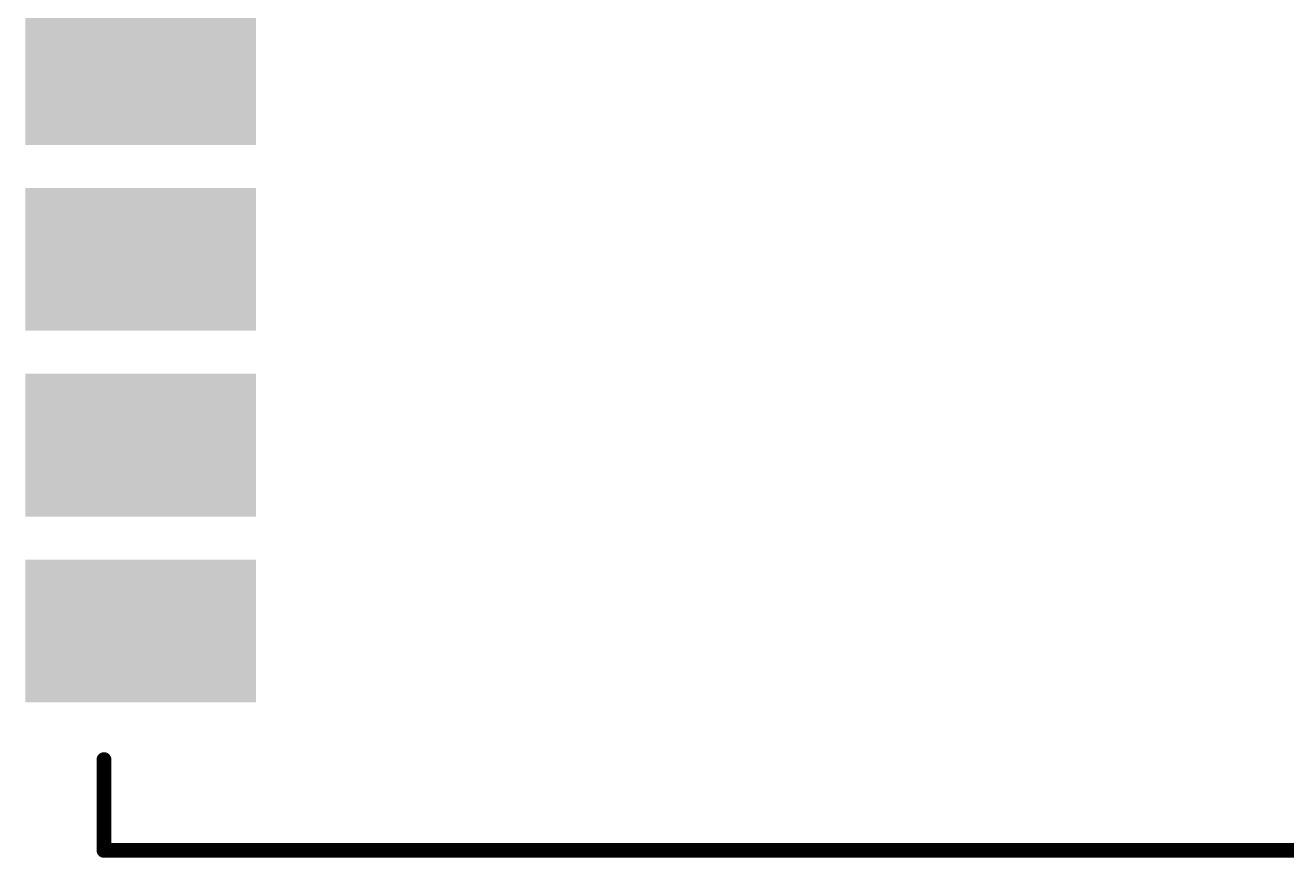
# Model space of a CAD drawing. Extents: x 17.8 to 58.4, y 21 to 93.6.
# Drawn here: x 28.57 to 37.19, y 58 to 63.69 of the extents above; entities that cross this region are included whole.
import ezdxf

# ---------------------------------------------------------------- set-up
doc = ezdxf.new("R2010")
doc.units = 0
doc.header["$MEASUREMENT"] = 0
doc.layers.get('0').update_dxf_attribs({"linetype": 'CONTINUOUS'})
doc.layers.add('SILKTOP_PHO', color=251, linetype='CONTINUOUS')

# ---------------------------------------------------------------- blocks, each defined once
blk = doc.blocks.new('ROUND_33')
at = {"const_width": 0.0508}
blk.add_lwpolyline([(-0.0254, 0, 1), (0.0254, 0, 1)], format="xyb", close=True, dxfattribs=at)
blk = doc.blocks.new('RECTANGLE_22')
blk.add_solid([(0.788162, 0.48806), (0.788162, -0.48806), (-0.788162, 0.48806), (-0.788162, -0.48806)])

msp = doc.modelspace()

# ---------------------------------------------------------------- linework, layer by layer
at = {"layer": 'SILKTOP_PHO', "const_width": 0.1016}
for points in [[(29.1084, 58.666888), (29.1084, 58.046874)], [(29.1084, 58.046874), (47.108364, 58.046874)]]:
    msp.add_lwpolyline(points, dxfattribs=at)

# ---------------------------------------------------------------- block references
for p in [(29.358336, 63.356998), (29.358336, 62.086998), (29.358336, 60.816998), (29.358336, 59.546998)]:
    msp.add_blockref('RECTANGLE_22', p)
at = {"layer": 'SILKTOP_PHO'}
for p in [(29.1084, 58.666888), (29.1084, 58.046874)]:
    msp.add_blockref('ROUND_33', p, dxfattribs=at)

doc.saveas('drawing.dxf')
